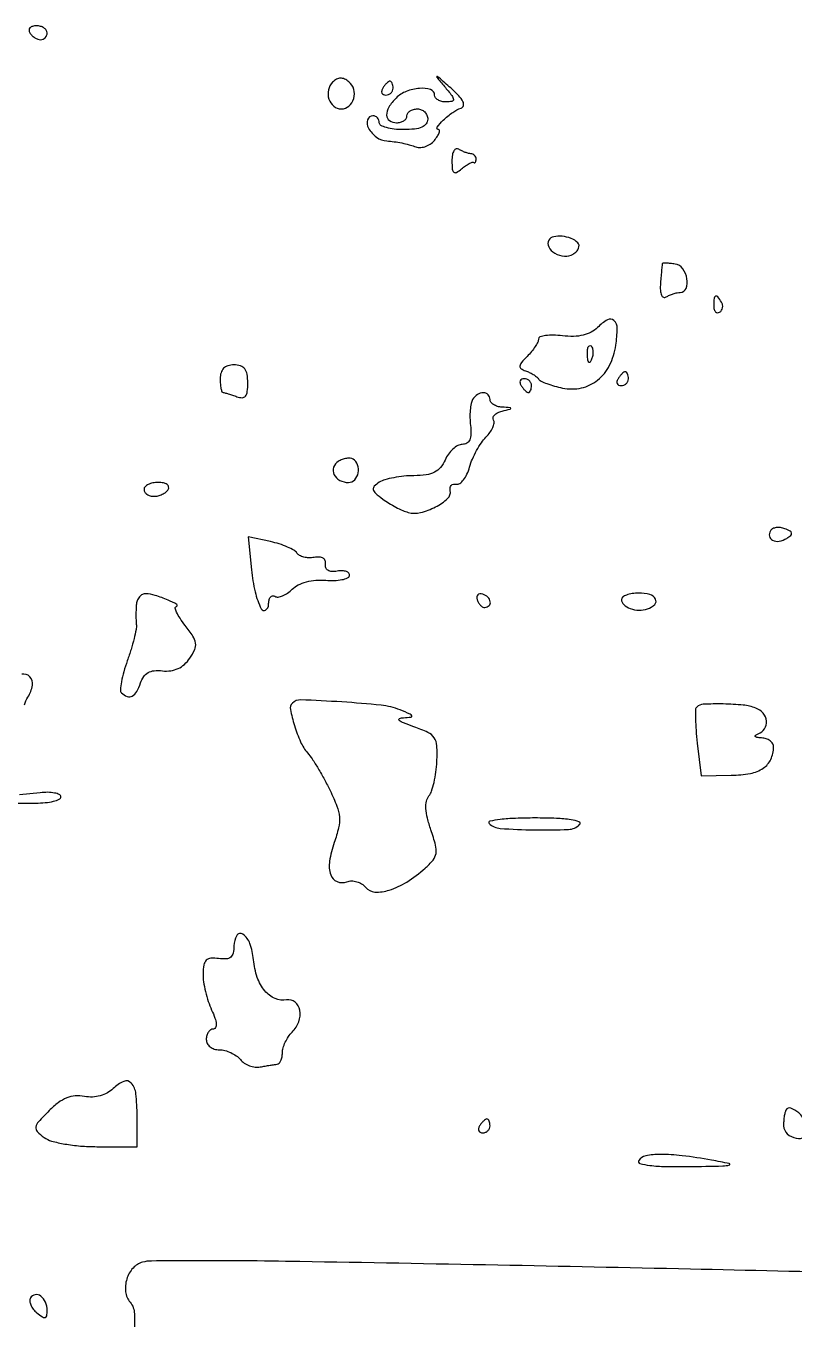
# Model space of a CAD drawing. Extents: x 0 to 5034, y 0 to 2560.
# Drawn here: x 3998.9 to 4110, y 1158.1 to 1345 of the extents above; entities that cross this region are included whole.
import ezdxf

# ---------------------------------------------------------------- set-up
doc = ezdxf.new("R2010")
doc.units = 0

msp = doc.modelspace()

# ---------------------------------------------------------------- linework, layer by layer
for points in [[(3999.5, 1344, 0.06081), (3999.806203, 1343.617485, 0.051032), (4000.2129, 1343.29375, 0.053229), (4000.653442, 1343.073302, 0.089642), (4001.059017, 1343, 0.105429), (4001.418051, 1343.076556, 0.099231), (4001.723586, 1343.29375, 0.096318), (4001.928382, 1343.618268, 0.092995), (4002, 1344, 0.153634), (4001.879982, 1344.381379, 0.097988), (4001.542039, 1344.70625, 0.080552), (4001.037096, 1344.925455, 0.062283), (4000.440983, 1345, 0.066118), (3999.889346, 1344.926733, 0.138808), (3999.521475, 1344.70625, 0.191142), (3999.392057, 1344.379648, 0.139169)], [(4043.254351, 1336.854351, 0.144239), (4042.645512, 1335.736949, 0.132004), (4042.711273, 1334.425319, 0.142435), (4043.410953, 1333.392775, 0.174818), (4044.5, 1333, 0.178404), (4045.618795, 1333.412319, 0.14754), (4046.310254, 1334.487198, 0.138127), (4046.31581, 1335.822537, 0.153109), (4045.616765, 1336.903093, 0.060276), (4044.978218, 1337.314473, 0.118688), (4044.391868, 1337.442911, 0.123537), (4043.827193, 1337.288783, 0.068384)], [(4059.412142, 1336.25, -0.009038), (4060.495563, 1334.917389, -0.140165), (4060.715366, 1334.376566, -0.387896), (4060.500995, 1334.084114, -0.04959), (4059.654988, 1334, -0.058509), (4059.022029, 1334.074322, -0.077595), (4058.486153, 1334.29375, -0.096243), (4058.127143, 1334.618557, -0.162272), (4058, 1335, 0.329281), (4057.421249, 1335.783523, 0.094069), (4055.825478, 1335.961084, 0.072898), (4053.894004, 1335.524479, 0.104768), (4052.428571, 1334.571429, 0.0566), (4051.377935, 1333.251592, 0.14583), (4051.05661, 1332.088845, 0.243985), (4051.479575, 1331.312059, 0.149489), (4052.5, 1331, 0.064853), (4053.073457, 1331.074694, 0.082425), (4053.559375, 1331.29375, 0.098894), (4053.884432, 1331.618646, 0.148195), (4054, 1332, -0.148195), (4054.115568, 1332.381354, -0.098894), (4054.440625, 1332.70625, -0.082425), (4054.926543, 1332.925306, -0.064853), (4055.5, 1333, -0.099038), (4056.072457, 1332.885486, -0.097945), (4056.559375, 1332.559375, -0.097945), (4056.885486, 1332.072457, -0.099038), (4057, 1331.5, -0.164293), (4056.773926, 1330.830552, -0.129352), (4056.166667, 1330.357143, -0.075863), (4055.104033, 1330.081893, -0.025511), (4053.5, 1330, -0.027026), (4052.158889, 1330.072542, -0.042582), (4051.028125, 1330.29375, -0.052312), (4050.232098, 1330.614308, -0.277684), (4050, 1331, 0.089971), (4049.930741, 1331.381784, 0.095344), (4049.732242, 1331.70625, 0.099759), (4049.436237, 1331.923342, 0.108912), (4049.088484, 1332, 0.331187), (4048.311721, 1331.422107, 0.201508), (4048.438853, 1330.229098, 0.108055), (4049.601266, 1328.901426, 0.145745), (4051.094425, 1328.36155, -0.019794), (4052.13182, 1328.260529, -0.014972), (4053.260362, 1328.070758, -0.015201), (4054.310816, 1327.828192, -0.033658), (4055.089786, 1327.566041, 0.096554), (4055.808147, 1327.420865, 0.076867), (4056.592062, 1327.536565, 0.072854), (4057.342419, 1327.894799, 0.071924), (4057.962231, 1328.454491, 0.025215), (4058.406465, 1329.048282, 0.057036), (4058.664283, 1329.546007, 0.123418), (4058.702432, 1329.866715, 0.37743), (4058.551016, 1330, -0.607093), (4058.367809, 1330.352286, -0.050016), (4059.238927, 1331.362439, -0.035151), (4060.60625, 1332.488519, -0.074367), (4061.827322, 1333.109107, 0.260205), (4062.164434, 1333.478362, 0.179271), (4062.09278, 1334.053391, 0.071915), (4061.488921, 1334.895093, 0.020102), (4060.316619, 1336.019822, 0.001055), (4058.613108, 1337.521115, 0.118317), (4058.348518, 1337.66046, 0.725982), (4058.298808, 1337.581889, 0.002222)], [(4050.5, 1336, 0.082592), (4050.343488, 1335.6179, 0.161196), (4050.3746, 1335.29375, 0.182303), (4050.586039, 1335.078288, 0.108972), (4050.940983, 1335, 0.093332), (4051.345238, 1335.076123, 0.09642), (4051.688914, 1335.29375, 0.099167), (4051.918938, 1335.618444, 0.105053), (4052, 1336, 0.042167), (4051.967655, 1336.382849, 0.061769), (4051.870461, 1336.70625, 0.081139), (4051.727648, 1336.92554, 0.210953), (4051.559017, 1337, 0.151918), (4051.34829, 1336.934461, 0.038439), (4051.066025, 1336.70625, 0.035638), (4050.768994, 1336.382774, 0.029505)], [(4060.5, 1325.489545, 0.020203), (4060.54852, 1324.28921, 0.203152), (4060.775731, 1323.85453, 0.313969), (4061.171866, 1323.82283, 0.041056), (4061.903695, 1324.335037, -0.021266), (4062.46664, 1324.763167, -0.031492), (4062.996781, 1325.084355, -0.032317), (4063.437519, 1325.279665, -0.24944), (4063.653695, 1325.25, 0.204068), (4063.784452, 1325.220393, 0.198837), (4063.898273, 1325.29375, 0.106591), (4063.975481, 1325.479793, 0.045279), (4064, 1325.75, 0.098534), (4063.942803, 1326.037421, 0.095899), (4063.779687, 1326.284186, 0.095889), (4063.536253, 1326.452273, 0.098492), (4063.25, 1326.515313, -0.059657), (4062.892247, 1326.565577, -0.02479), (4062.426563, 1326.713891, -0.024099), (4061.937899, 1326.92401, -0.028624), (4061.5, 1327.169821, 0.225781), (4061.116949, 1327.217808, 0.180541), (4060.788889, 1326.954292, 0.094322), (4060.569302, 1326.350391, 0.040187)], [(4074.514981, 1314.02424, 0.266835), (4074.483557, 1313.044267, 0.139978), (4075.358005, 1312.138145, 0.111483), (4076.754128, 1311.701699, 0.159972), (4078.004578, 1312.002829, 0.060552), (4078.499039, 1312.398228, 0.094782), (4078.799506, 1312.850587, 0.127117), (4078.862721, 1313.285223, 0.170873), (4078.692095, 1313.641238, 0.103569), (4077.712956, 1314.281335, 0.070405), (4076.413047, 1314.588462, 0.076761), (4075.206409, 1314.513813, 0.203286)], [(4090.918758, 1310.661516, 0.090795), (4090.881373, 1310.533883, 0.001377), (4090.803101, 1309.762302, 0.003658), (4090.721031, 1308.863202, 0.002405), (4090.639115, 1307.827171, 0.028419), (4090.620675, 1306.759522, 0.08814), (4090.774067, 1306.058368, 0.209436), (4091.074256, 1305.769207, 0.234695), (4091.470357, 1305.811858, -0.03615), (4091.937727, 1306.064786, -0.025923), (4092.491292, 1306.280727, -0.026333), (4093.042838, 1306.431857, -0.049911), (4093.5, 1306.484687, 0.30372), (4094.334005, 1307.061456, 0.140348), (4094.467912, 1308.43553, 0.111082), (4093.842721, 1309.902023, 0.202925), (4092.75, 1310.566187, 0.009083), (4092.073345, 1310.652974, 0.014348), (4091.490198, 1310.700139, 0.008279), (4091.010933, 1310.717136, 0.288543)], [(4098.333333, 1304.543989, 0.059057), (4098.394948, 1304.024148, 0.126631), (4098.582917, 1303.669932, 0.191218), (4098.860929, 1303.534562, 0.158515), (4099.182979, 1303.613087, 0.108766), (4099.463027, 1303.88478, 0.099739), (4099.614038, 1304.257398, 0.095385), (4099.612382, 1304.673795, 0.090093), (4099.457295, 1305.069098, 0.02679), (4098.913397, 1305.852054, 0.350126), (4098.59208, 1305.929499, 0.269722), (4098.376303, 1305.618676, 0.019984)], [(4081.546613, 1301.403755, -0.076841), (4080.623693, 1300.727985, -0.061285), (4079.466108, 1300.297255, -0.052851), (4078.077602, 1300.118267, -0.034718), (4076.465993, 1300.193763, 0.023436), (4075.137363, 1300.286058, 0.039054), (4074.018135, 1300.22379, 0.047853), (4073.223016, 1300.038223, 0.32195), (4073, 1299.727771, -0.116725), (4072.89562, 1299.28674, -0.028321), (4072.520033, 1298.632923, -0.027516), (4071.99149, 1297.912661, -0.024333), (4071.366071, 1297.223214, 0.01955), (4070.546504, 1296.336922, 0.147942), (4070.320155, 1295.821022, 0.281266), (4070.490273, 1295.448774, 0.070852), (4071.116071, 1295.144699, -0.032479), (4071.682565, 1294.921207, -0.028674), (4072.240346, 1294.61791, -0.029774), (4072.711656, 1294.285053, -0.073192), (4073, 1293.975688, 0.129736), (4073.370029, 1293.658508, 0.021818), (4074.234375, 1293.28593, 0.022608), (4075.314745, 1292.930128, 0.018374), (4076.5, 1292.644854, 0.104396), (4079.200894, 1292.668054, 0.115862), (4081.549552, 1293.794844, 0.107468), (4083.274962, 1295.934346, 0.079875), (4084.189519, 1298.837919, 0.032938), (4084.384491, 1301.273634, 0.206413), (4083.916845, 1302.401403, 0.336802), (4082.986201, 1302.514436, 0.064219)], [(4080.683114, 1296.8125, -0.054073), (4080.461564, 1296.395823, -0.470617), (4080.279315, 1296.37858, -0.168741), (4080.137993, 1296.670344, -0.018894), (4080.078947, 1297.416667, -0.028489), (4080.089945, 1298.112848, -0.077125), (4080.200665, 1298.592839, -0.208169), (4080.385309, 1298.77538, -0.296942), (4080.604167, 1298.729167, -0.126455), (4080.797407, 1298.402231, -0.060344), (4080.876576, 1297.916927, -0.05415), (4080.839148, 1297.359369, -0.051402)], [(4027, 1294, 0.019696), (4027.03021, 1293.233403, 0.031851), (4027.12285, 1292.5875, 0.033708), (4027.255419, 1292.11498, 0.31754), (4027.418213, 1292, -0.065182), (4027.666328, 1291.967516, -0.008575), (4028.178225, 1291.821697, -0.009838), (4028.781926, 1291.625425, -0.008099), (4029.418213, 1291.393011, 0.090021), (4030.170416, 1291.250804, 0.231224), (4030.656521, 1291.483926, 0.139263), (4030.927352, 1292.138292, 0.028926), (4031, 1293.393011, 0.041115), (4030.897018, 1294.643272, 0.123125), (4030.558208, 1295.424126, 0.153625), (4029.945277, 1295.853913, 0.076816), (4029, 1296, 0.072254), (4028.126841, 1295.873159, 0.124864), (4027.5, 1295.5, 0.124864), (4027.126841, 1294.873159, 0.072254)], [(4070.5, 1293, 0.029505), (4070.768994, 1292.617226, 0.035638), (4071.066025, 1292.29375, 0.038439), (4071.34829, 1292.065539, 0.151918), (4071.559017, 1292, 0.210953), (4071.727648, 1292.07446, 0.081139), (4071.870461, 1292.29375, 0.061769), (4071.967655, 1292.617151, 0.042167), (4072, 1293, 0.105053), (4071.918938, 1293.381556, 0.099167), (4071.688914, 1293.70625, 0.09642), (4071.345238, 1293.923877, 0.093332), (4070.940983, 1294, 0.108972), (4070.586039, 1293.921712, 0.182303), (4070.3746, 1293.70625, 0.161196), (4070.343488, 1293.3821, 0.082592)], [(4084.5, 1294, 0.082592), (4084.343488, 1293.6179, 0.161196), (4084.3746, 1293.29375, 0.182303), (4084.586039, 1293.078288, 0.108972), (4084.940983, 1293, 0.093332), (4085.345238, 1293.076123, 0.09642), (4085.688914, 1293.29375, 0.099167), (4085.918938, 1293.618444, 0.105053), (4086, 1294, 0.042167), (4085.967655, 1294.382849, 0.061769), (4085.870461, 1294.70625, 0.081139), (4085.727648, 1294.92554, 0.210953), (4085.559017, 1295, 0.151918), (4085.34829, 1294.934461, 0.038439), (4085.066025, 1294.70625, 0.035638), (4084.768994, 1294.382774, 0.029505)], [(4063.489647, 1290.983248, 0.091975), (4063.268001, 1290.41203, 0.026101), (4063.139663, 1289.46372, 0.025351), (4063.104649, 1288.357257, 0.024372), (4063.18063, 1287.238164, -0.032989), (4063.243707, 1285.991957, -0.098406), (4063.065176, 1285.16072, -0.15764), (4062.646925, 1284.684278, -0.134391), (4062, 1284.504916, 0.124323), (4061.353561, 1284.339403, 0.05968), (4060.650656, 1283.840507, 0.053755), (4060.001803, 1283.110958, 0.051565), (4059.512872, 1282.25, -0.069181), (4058.847124, 1281.167975, -0.104051), (4057.984237, 1280.479106, -0.083624), (4056.774537, 1280.105556, -0.032083), (4055.012872, 1279.984687, 0.023723), (4053.558291, 1279.909278, 0.022569), (4052.092712, 1279.696219, 0.023183), (4050.816435, 1279.389499, 0.070502), (4050.004871, 1279.024172, 0.050343), (4049.278979, 1278.455723, 0.257866), (4049.132554, 1277.984221, 0.164219), (4049.440702, 1277.457287, 0.019777), (4050.504871, 1276.602789, 0.021596), (4051.390693, 1276.004773, 0.016695), (4052.403194, 1275.428751, 0.016985), (4053.386341, 1274.95397, 0.038365), (4054.165577, 1274.679001, 0.125634), (4055.96099, 1274.656415, 0.060247), (4058.134649, 1275.468952, 0.063642), (4059.873545, 1276.671885, 0.268516), (4060.25, 1277.831753, -0.096255), (4060.241941, 1278.258178, -0.149821), (4060.407321, 1278.58339, -0.15366), (4060.722696, 1278.754855, -0.102747), (4061.136625, 1278.75, 0.214185), (4061.628136, 1278.852447, 0.07198), (4062.165964, 1279.375213, 0.05623), (4062.666, 1280.202736, 0.038961), (4063.044646, 1281.229449, -0.032764), (4063.457008, 1282.3917, -0.023692), (4064.059787, 1283.627466, -0.024074), (4064.747901, 1284.751482, -0.047016), (4065.417212, 1285.560069, 0.040169), (4065.991627, 1286.235016, 0.052281), (4066.394867, 1286.938732, 0.062621), (4066.582933, 1287.567127, 0.181786), (4066.496948, 1288.004938, -0.202139), (4066.441192, 1288.362542, -0.129867), (4066.646344, 1288.735831, -0.087871), (4067.10101, 1289.070616, -0.051105), (4067.737757, 1289.308317, 0.002009), (4068.911164, 1289.61944, 0.333148), (4068.988302, 1289.717927, 0.398501), (4068.91225, 1289.801693, 0.002254), (4067.75, 1289.883999, -0.054605), (4067.080606, 1290.002555, -0.070943), (4066.514062, 1290.259675, -0.08736), (4066.132621, 1290.609345, -0.165114), (4066, 1291, 0.195135), (4065.720768, 1291.68824, 0.204433), (4065.047813, 1291.970096, 0.146603), (4064.187242, 1291.705959, 0.107482)], [(4044.074139, 1282.04582, 0.172983), (4043.391369, 1281.192192, 0.198985), (4043.45435, 1280.157072, 0.16138), (4044.280811, 1279.310893, 0.119866), (4045.559017, 1279, 0.205542), (4046.453317, 1279.38385, 0.143878), (4046.960578, 1280.372341, 0.13245), (4046.872623, 1281.542296, 0.171353), (4046.202254, 1282.375, 0.121369), (4045.80041, 1282.504617, 0.05604), (4045.24805, 1282.48168, 0.050802), (4044.642196, 1282.323761, 0.049309)], [(4016, 1278, 0.142666), (4016.111069, 1277.61866, 0.09965), (4016.423289, 1277.29375, 0.08433), (4016.890182, 1277.074854, 0.067639), (4017.440983, 1277, 0.061875), (4018.038022, 1277.074167, 0.051278), (4018.640225, 1277.29375, 0.053305), (4019.157656, 1277.617164, 0.08825), (4019.5, 1278, 0.202618), (4019.558599, 1278.378123, 0.181468), (4019.33165, 1278.70625, 0.104212), (4018.804599, 1278.928459, 0.047867), (4018.059017, 1279, 0.0466), (4017.270941, 1278.926392, 0.066561), (4016.604836, 1278.70625, 0.086673), (4016.155423, 1278.381985, 0.195654)], [(4031.532575, 1266.365868, 0.031941), (4032.058486, 1263.201717, 0.057392), (4032.943108, 1260.726318, 0.455016), (4033.575442, 1260.55886, 0.248866), (4034, 1261.359017, -0.051993), (4034.066071, 1261.992675, -0.112898), (4034.270068, 1262.434412, -0.186907), (4034.571456, 1262.616622, -0.183984), (4034.91938, 1262.549826, 0.169953), (4035.386523, 1262.44689, 0.066586), (4036.034403, 1262.614239, 0.055761), (4036.749617, 1263.002328, 0.044237), (4037.424158, 1263.567015, -0.080372), (4038.291712, 1264.192941, -0.05019), (4039.465218, 1264.640427, -0.045989), (4040.825904, 1264.876935, -0.041555), (4042.254778, 1264.87282, 0.028013), (4043.512783, 1264.835156, 0.041725), (4044.606803, 1264.955415, 0.049288), (4045.412405, 1265.197031, 0.247254), (4045.704552, 1265.546614, 0.232385), (4045.62047, 1265.882461, 0.131722), (4045.268344, 1266.126936, 0.081921), (4044.675167, 1266.235774, 0.044231), (4043.932345, 1266.18338, -0.050906), (4043.128378, 1266.137425, -0.122084), (4042.559854, 1266.305589, -0.177783), (4042.262033, 1266.667652, -0.135911), (4042.227793, 1267.18338, 0.131911), (4042.197919, 1267.694059, 0.177311), (4041.911938, 1268.053762, 0.125983), (4041.368001, 1268.220512, 0.054484), (4040.606479, 1268.173205, -0.050183), (4039.837199, 1268.118787, -0.053822), (4039.091026, 1268.22181, -0.060311), (4038.476317, 1268.456858, -0.130097), (4038.106479, 1268.797573, 0.123356), (4037.671057, 1269.209521, 0.02637), (4036.730613, 1269.674881, 0.026055), (4035.553683, 1270.110745, 0.022244), (4034.274332, 1270.448479), (4031.048663, 1271.148222)], [(4106.515713, 1272.025424, 0.191013), (4106.37394, 1271.228674, 0.23802), (4106.834197, 1270.646206, 0.152732), (4107.803525, 1270.517896, 0.095806), (4108.881592, 1270.92682, 0.03936), (4109.466726, 1271.355474, 0.268353), (4109.580022, 1271.680389, 0.227867), (4109.35823, 1271.9802, 0.029854), (4108.615871, 1272.317163, 0.058511), (4107.981629, 1272.478786, 0.067768), (4107.358823, 1272.477104, 0.078711), (4106.841624, 1272.319872, 0.142196)], [(4014.881517, 1261.25, 0.009811), (4014.84548, 1260.499506, 0.007886), (4014.835306, 1259.691354, 0.007983), (4014.849618, 1258.944045, 0.02012), (4014.890582, 1258.401419, -0.079853), (4014.862067, 1257.750573, -0.011157), (4014.559775, 1256.432625, -0.012519), (4014.124584, 1254.877212, -0.010334), (4013.585322, 1253.241829, 0.016336), (4013.079343, 1251.643109, 0.023675), (4012.746834, 1250.200308, 0.020905), (4012.585042, 1249.029844, 0.223869), (4012.742924, 1248.590409, 0.110894), (4013.548085, 1248.080538, 0.208564), (4014.302039, 1248.131588, 0.146789), (4014.968834, 1248.778592, 0.050451), (4015.50825, 1250.025992, -0.072948), (4015.952265, 1250.938249, -0.117444), (4016.588573, 1251.517358, -0.104411), (4017.475352, 1251.78826, -0.049352), (4018.677213, 1251.775992, 0.061022), (4019.859794, 1251.791439, 0.074366), (4020.921677, 1252.100715, 0.074542), (4021.844694, 1252.706344, 0.06169), (4022.619161, 1253.592785, 0.043209), (4023.319102, 1254.848547, 0.141717), (4023.450857, 1255.779634, 0.11058), (4023.075858, 1256.772134, 0.021253), (4021.945005, 1258.342785, -0.019296), (4021.200902, 1259.367793, -0.038593), (4020.710459, 1260.240089, -0.061151), (4020.512455, 1260.852111, -0.445465), (4020.67742, 1261.070285, 0.725802), (4020.743789, 1261.35388, 0.036869), (4019.469904, 1262.003081, 0.023244), (4017.624808, 1262.67896, 0.0622), (4016.25, 1262.929715, 0.138234), (4015.764154, 1262.821805, 0.098785), (4015.332383, 1262.465291, 0.084777), (4015.020508, 1261.913571, 0.069548)], [(4064.15, 1262.05, 0.053161), (4064.35683, 1261.596593, 0.062883), (4064.645469, 1261.224531, 0.073742), (4064.968009, 1260.985296, 0.149613), (4065.275, 1260.925, 0.175736), (4065.869758, 1261.213035, 0.239194), (4066.044314, 1261.772743, 0.167686), (4065.694791, 1262.413248, 0.104687), (4064.95, 1262.85, 0.089632), (4064.522225, 1262.911576, 0.189618), (4064.22, 1262.78, 0.189618), (4064.088424, 1262.477775, 0.089632)], [(4085, 1262.106989, 0.210241), (4085.334015, 1261.347736, 0.097847), (4086.271946, 1260.776763, 0.082195), (4087.526949, 1260.538341, 0.090078), (4088.75, 1260.730641, 0.108795), (4089.801079, 1261.378483, 0.338387), (4089.917055, 1262.150479, 0.205422), (4089.090847, 1262.794514, 0.064317), (4087.5, 1263, 0.033947), (4086.542413, 1262.934911, 0.051882), (4085.734375, 1262.737678, 0.06743), (4085.178044, 1262.449646, 0.244294)], [(4037.433927, 1247.101542, 0.250691), (4037.15529, 1246.177766, 0.02493), (4037.742721, 1243.859388, 0.030992), (4038.631814, 1241.497102, 0.072968), (4039.641988, 1239.912775, -0.033519), (4040.295388, 1239.046591, -0.010304), (4041.163599, 1237.657626, -0.010259), (4042.073594, 1236.059146, -0.011075), (4042.893379, 1234.464543, -0.021438), (4043.87462, 1232.205945, -0.072275), (4044.229305, 1230.639538, -0.077477), (4044.111354, 1229.095968, -0.027075), (4043.483345, 1226.952794, 0.046827), (4042.812552, 1224.27668, 0.117245), (4042.975264, 1222.28248, 0.222921), (4043.893626, 1221.303589, 0.188441), (4045.325962, 1221.294842, -0.094579), (4045.995981, 1221.41525, -0.069868), (4046.742513, 1221.302196, -0.067987), (4047.449197, 1220.981876, -0.07935), (4048.002824, 1220.496597, 0.209786), (4049.375473, 1219.808814, 0.090036), (4051.451271, 1220.077379, 0.064591), (4053.967866, 1221.253712, 0.038568), (4056.615632, 1223.238925, 0.039234), (4057.767181, 1224.421946, 0.136731), (4058.19943, 1225.385439, 0.103355), (4058.132012, 1226.587114, 0.017468), (4057.455444, 1228.798082, -0.022523), (4056.954112, 1230.497589, -0.04581), (4056.745837, 1231.873275, -0.061385), (4056.814282, 1232.94266, -0.126626), (4057.167598, 1233.69619, 0.091869), (4057.560495, 1234.403347, 0.023996), (4057.915855, 1235.658369, 0.023554), (4058.189002, 1237.152244, 0.022149), (4058.327486, 1238.69619, 0.024925), (4058.316965, 1240.946533, 0.134035), (4057.934076, 1242.098096, 0.137691), (4057.024563, 1242.87931, 0.026837), (4054.9997, 1243.693558, -0.010662), (4053.499273, 1244.241255, -0.087205), (4052.878162, 1244.618051, -0.548996), (4052.916297, 1244.865993, -0.088781), (4053.5, 1245.006944, 0.012634), (4054.604113, 1245.101141, 0.508017), (4054.707663, 1245.281853, 0.189789), (4054.458172, 1245.526669, 0.005028), (4053, 1246.127364, 0.06937), (4050.26483, 1246.803064, 0.010293), (4044.587915, 1247.275834, 0.005583), (4038.657289, 1247.580561, 0.209685)], [(4095.866967, 1246.533633, 0.192505), (4095.70484, 1246.155494, 0.010186), (4095.69907, 1244.817177, 0.014817), (4095.773547, 1243.188356, 0.010142), (4095.9503, 1241.345277), (4096.5, 1236.623287), (4100.865663, 1236.689773, 0.040807), (4103.626653, 1236.957868, 0.102221), (4105.49592, 1237.709035, 0.138349), (4106.579829, 1238.970067, 0.106097), (4106.984687, 1240.75, 0.137046), (4106.856154, 1241.232886, 0.09643), (4106.481439, 1241.656003, 0.083175), (4105.917698, 1241.955075, 0.069287), (4105.25, 1242.078947, -0.021021), (4104.583427, 1242.137165, -0.185333), (4104.327933, 1242.275306, -0.449116), (4104.351958, 1242.45138, -0.051902), (4104.75, 1242.662281, 0.151858), (4105.671516, 1243.415036, 0.169892), (4105.951747, 1244.522338, 0.155316), (4105.483983, 1245.638433, 0.12549), (4104.418213, 1246.393011, 0.06793), (4102.592831, 1246.821867, 0.019668), (4099.696665, 1246.983563, 0.014086), (4096.817591, 1246.9498, 0.188564)], [(4065.866224, 1229.733776, 0.181135), (4067.488972, 1228.995407, 0.013566), (4072.418232, 1228.790734, 0.013313), (4077.357076, 1228.85127, 0.188833), (4078.945804, 1229.545846, 0.5429), (4078.860105, 1229.949154, 0.054722), (4077.708921, 1230.252111, 0.027632), (4075.602609, 1230.448034, 0.009103), (4072.491896, 1230.508061, 0.009921), (4069.703506, 1230.455765, 0.019438), (4067.489798, 1230.28394, 0.021096), (4065.958114, 1230.039085, 0.597898)], [(4029, 1212.020475, -0.054022), (4028.888024, 1210.987096, -0.16774), (4028.52777, 1210.39721, -0.16052), (4027.868276, 1210.140033, -0.048403), (4026.779347, 1210.187142, 0.051212), (4025.651208, 1210.229614, 0.178333), (4024.995473, 1209.93862, 0.159325), (4024.641432, 1209.265465, 0.038855), (4024.526567, 1208, 0.040445), (4024.605224, 1206.844962, 0.021064), (4024.879424, 1205.426563, 0.020805), (4025.285526, 1203.985513, 0.029729), (4025.772899, 1202.75, -0.02292), (4026.247926, 1201.592194, -0.063044), (4026.438124, 1200.7319, -0.130363), (4026.349572, 1200.208504, -0.294044), (4026.02568, 1200, 0.144687), (4025.634543, 1199.884395, 0.099394), (4025.301294, 1199.559375, 0.083634), (4025.076716, 1199.073396, 0.066599), (4025, 1198.5, 0.124374), (4025.144537, 1197.92793, 0.100781), (4025.551532, 1197.440625, 0.090529), (4026.16032, 1197.113153, 0.078397), (4026.877555, 1197, -0.063918), (4027.681964, 1196.896746, -0.044322), (4028.54613, 1196.587251, -0.04451), (4029.337092, 1196.132844, -0.067013), (4029.921243, 1195.594896, 0.07391), (4030.493937, 1195.081844, 0.056159), (4031.246054, 1194.699065, 0.056758), (4032.054546, 1194.496772, 0.080682), (4032.793688, 1194.518385, -0.0034), (4033.501964, 1194.649793, -0.003299), (4034.219083, 1194.772928, -0.003256), (4034.851167, 1194.87295, -0.012191), (4035.25, 1194.923489, 0.185927), (4035.536947, 1195.069003, 0.076831), (4035.779687, 1195.439132, 0.061431), (4035.944705, 1195.964409, 0.045452), (4036, 1196.571429, -0.071933), (4036.101852, 1197.275727, -0.038783), (4036.415274, 1198.096524, -0.03766), (4036.872616, 1198.8998, -0.048172), (4037.413699, 1199.556556, 0.11002), (4038.366941, 1201.056127, 0.130127), (4038.514659, 1202.725037, 0.181888), (4037.832457, 1203.888407, 0.218092), (4036.613971, 1204.20101, -0.149844), (4034.930523, 1204.402549, -0.117057), (4033.456858, 1205.522089, -0.090759), (4032.373243, 1207.472855, -0.05722), (4031.824221, 1210.027338, 0.061126), (4031.307344, 1212.344328, 0.154883), (4030.276551, 1213.703339, 0.440775), (4029.400375, 1213.511314, 0.131941)], [(4011.542717, 1191.39986, -0.070046), (4010.702343, 1190.766906, -0.060001), (4009.675188, 1190.349709, -0.057828), (4008.540507, 1190.177725, -0.056004), (4007.38384, 1190.266956, 0.067134), (4006.068068, 1190.339156, 0.076598), (4004.841795, 1190.049255, 0.065553), (4003.616511, 1189.354259, 0.034643), (4002.295842, 1188.204933, 0.01145), (4000.75393, 1186.590739, 0.139215), (4000.37546, 1185.832476, 0.244704), (4000.569072, 1185.192271, 0.041466), (4001.565229, 1184.328645, 0.091415), (4002.644738, 1183.80845, 0.023561), (4004.540119, 1183.385382, 0.022906), (4006.808876, 1183.096401, 0.020225), (4009.19113, 1183), (4015, 1183), (4015, 1187.440983, 0.026762), (4014.827945, 1190.653247, 0.153909), (4014.153475, 1192.194752, 0.327507), (4013.063341, 1192.438454, 0.093354)], [(4064.5, 1186, 0.082592), (4064.343488, 1185.6179, 0.161196), (4064.3746, 1185.29375, 0.182303), (4064.586039, 1185.078288, 0.108972), (4064.940983, 1185, 0.093332), (4065.345238, 1185.076123, 0.09642), (4065.688914, 1185.29375, 0.099167), (4065.918938, 1185.618444, 0.105053), (4066, 1186, 0.042167), (4065.967655, 1186.382849, 0.061769), (4065.870461, 1186.70625, 0.081139), (4065.727648, 1186.92554, 0.210953), (4065.559017, 1187, 0.151918), (4065.34829, 1186.934461, 0.038439), (4065.066025, 1186.70625, 0.035638), (4064.768994, 1186.382774, 0.029505)], [(4108.774162, 1188.298558, 0.057646), (4108.623255, 1187.889088, 0.022661), (4108.507966, 1187.297974, 0.022069), (4108.439975, 1186.641321, 0.02567), (4108.435134, 1186.013695, 0.197051), (4108.966493, 1184.863393, 0.13901), (4110.249381, 1184.207367, 0.178719), (4111.470916, 1184.40106, 0.271339), (4112, 1185.304231, 0.134617), (4111.648012, 1186.587902, 0.071961), (4110.607474, 1187.877473, 0.098336), (4109.477164, 1188.573827, 0.381736)], [(4087.5, 1181, 0.499329), (4087.6662, 1180.574841, 0.037734), (4089.079781, 1180.293449, 0.025349), (4091.381087, 1180.131226, 0.008929), (4094.690983, 1180.125167, 0.001192), (4099.649436, 1180.216466, 0.063092), (4100.588054, 1180.355265, 0.787082), (4100.580824, 1180.557911, 0.006354), (4098, 1181.051043, 0.012681), (4093.746398, 1181.697101, 0.03257), (4090.642139, 1181.884378, 0.044684), (4088.495595, 1181.681637, 0.211507)], [(3999.580109, 1161.129619, 0.16352), (3999.477944, 1160.692105, 0.079103), (3999.62335, 1160.128869, 0.065296), (3999.98278, 1159.530512, 0.05173), (4000.51101, 1158.990862, 0.020503), (4001.310561, 1158.380863, 0.209835), (4001.709506, 1158.301216, 0.309419), (4001.940537, 1158.547214, 0.038489), (4002, 1159.318538, 0.097687), (4001.760771, 1160.53132, 0.13552), (4001.085894, 1161.402845, 0.207611), (4000.26803, 1161.597001, 0.213376)]]:
    msp.add_lwpolyline(points, format="xyb", close=True)
for points in [[(3998.750762, 1246.846919, -0.082477), (3999.224959, 1247.988609, 0.095866), (3999.878857, 1249.689125, 0.239379), (3999.503959, 1250.927489, 0.260881), (3998.328034, 1251.286779, 0.106006)], [(3996.66931, 1232.666667), (4000.334655, 1232.666667, 0.023272), (4001.73765, 1232.732002, 0.037558), (4002.916011, 1232.932034, 0.043929), (4003.754814, 1233.220313, 0.303713), (4003.975171, 1233.570043, 0.284493), (4003.760735, 1233.896046, 0.06008), (4003.083679, 1234.116381, 0.046247), (4002.117094, 1234.215489, 0.028573), (4000.975171, 1234.161344), (3998, 1233.849267)], [(4163.504802, 1156.533366, 0.007341), (4155.180718, 1160.337858, 0.035711), (4150.297575, 1162.079631, 0.041028), (4145.523454, 1162.993928, 0.011709), (4138, 1163.625826, -0.000623), (4134.106247, 1163.86608, -0.000648), (4130.2625, 1164.113058, -0.000623), (4126.937668, 1164.335177, -0.002822), (4125, 1164.478042, 0.014029), (4120.234638, 1164.722179, 0.000257), (4094.958867, 1165.293963, 0.000681), (4067.148165, 1165.870889, 0.000623), (4038.5, 1166.390398, 0.002065), (4030.329506, 1166.49462, 0.003061), (4023.16849, 1166.512544, 0.001371), (4017.06181, 1166.473703, 0.060565), (4015.796988, 1166.308235, 0.149653), (4014.409479, 1165.461042, 0.106548), (4013.509378, 1163.864022, 0.105541), (4013.342211, 1162.024693, 0.144253), (4013.995859, 1160.50499, -0.171221), (4014.611831, 1158.83605, -0.001657), (4014.756948, 1145.765196, -0.003721)]]:
    msp.add_lwpolyline(points, format="xyb")

doc.saveas('drawing.dxf')
